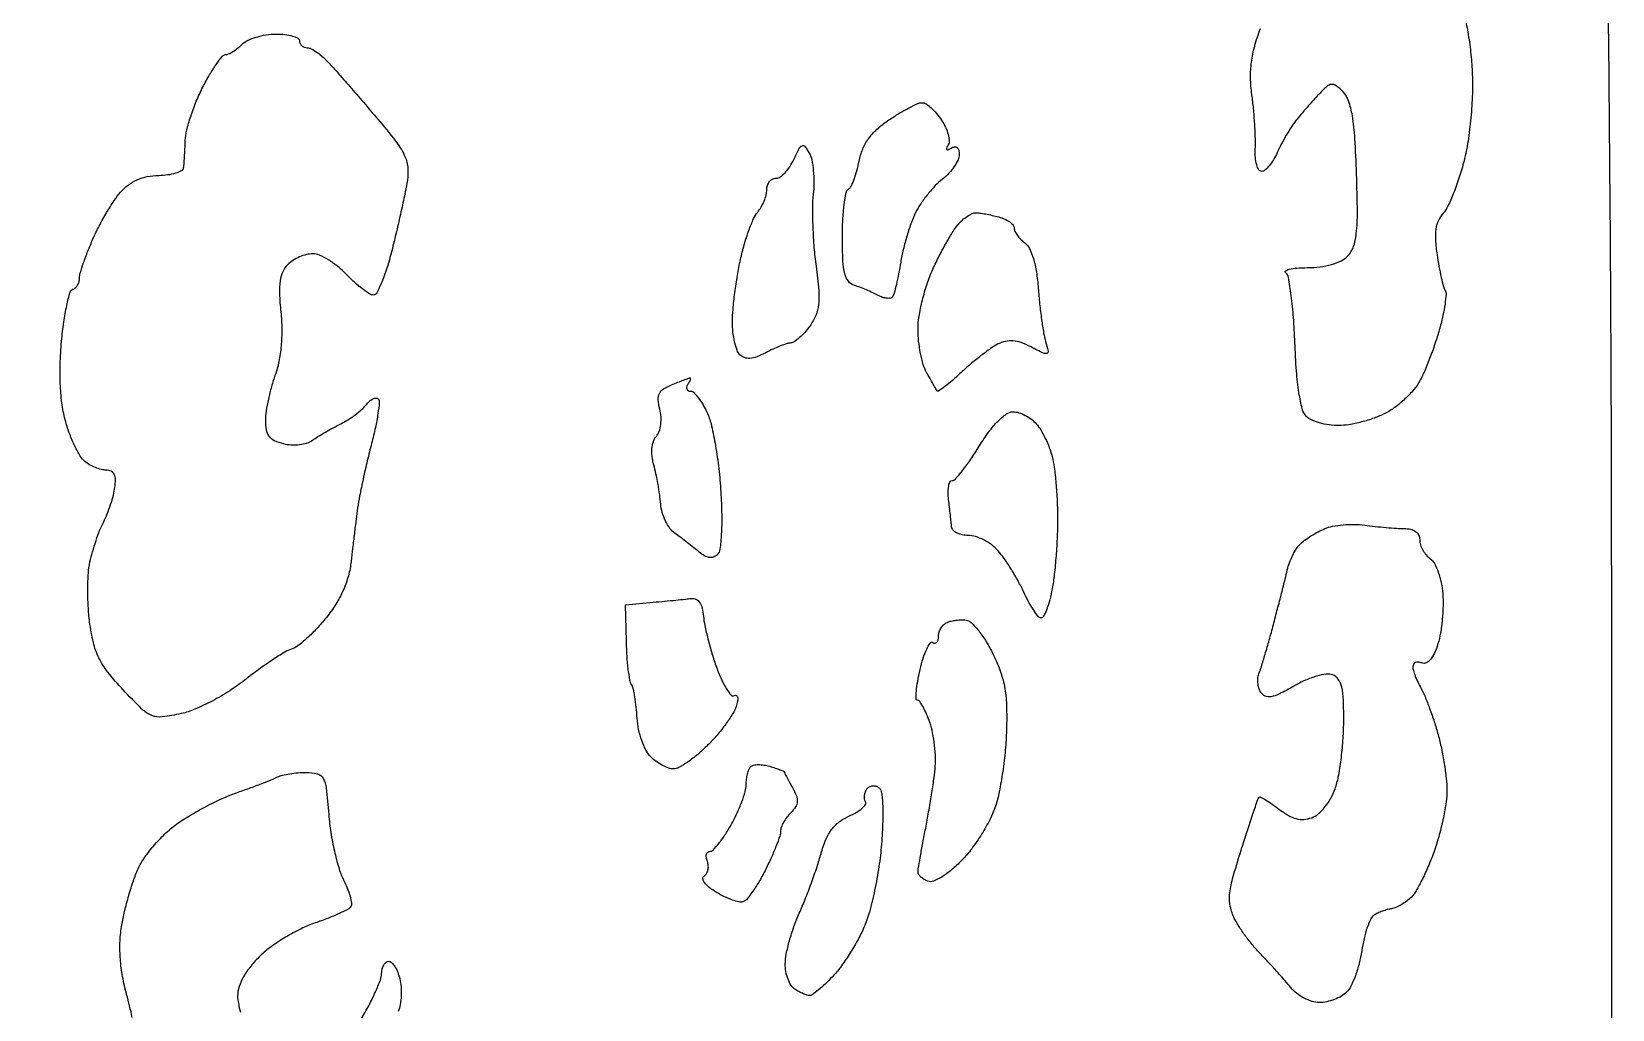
# Model space of a CAD drawing. Extents: x 0 to 102, y 0 to 135.
# Drawn here: x 82.06 to 101.52, y 43.06 to 55.1 of the extents above; entities that cross this region are included whole.
import ezdxf

# ---------------------------------------------------------------- set-up
doc = ezdxf.new("R2010")
doc.units = 0
doc.header["$MEASUREMENT"] = 0

msp = doc.modelspace()

# ---------------------------------------------------------------- linework, layer by layer
for points in [[(30.835569, 68.0607, 0.000004), (30.856286, 64.932268, 0.000002), (30.883525, 60.825814, 0.000002), (30.912326, 56.488502, 0.000002), (30.938318, 52.5789, -0.000116)], [(31.042661, 24.1956, 0.000001), (31.037549, 23.023692, 0.000001), (31.032419, 21.846099, 0.000001), (31.02793, 20.814404, 0.000005)], [(101.515939, 31.508518, 0.000188), (101.518614, 40.630678, 0.000242), (101.51392, 48.918531, 0.00168), (101.496038, 52.974702, 0.000597), (101.471966, 55.66107, 0.151355)], [(99.700971, 55.310012, -0.015186), (99.743844, 55.097846, -0.015121), (99.777961, 54.853578, -0.015423), (99.796977, 54.6093, -0.019596), (99.799053, 54.338307, -0.014918), (99.780846, 54.041965, -0.015136), (99.74581, 53.754941, -0.024256), (99.696734, 53.513139, -0.015679), (99.638216, 53.309708, -0.016832), (99.568282, 53.115172, -0.016598), (99.49733, 52.9528, -0.072729), (99.439201, 52.866051, 0.078157), (99.381601, 52.778052, 0.069515), (99.350855, 52.673015, 0.051995), (99.345182, 52.538205, 0.021559), (99.364311, 52.3566, 0.008271), (99.388485, 52.211064, 0.010304), (99.415955, 52.076756, 0.008736), (99.443162, 51.9655, 0.074204), (99.463397, 51.918354, -0.157877), (99.475249, 51.870009, -0.016202), (99.462738, 51.75148, -0.018937), (99.43728, 51.607864, -0.014026), (99.398733, 51.451267, -0.013374), (99.3469, 51.281395, -0.010092), (99.281256, 51.097626, -0.010222), (99.21251, 50.927348, -0.023154), (99.152034, 50.8023, -0.051214), (99.078322, 50.694345, -0.029137), (98.969333, 50.579603, -0.028818), (98.844835, 50.475751, -0.041919), (98.723275, 50.400581, -0.032237), (98.591284, 50.343907, -0.021985), (98.435091, 50.296075, -0.022212), (98.27971, 50.263155, -0.040998), (98.151107, 50.252531, -0.036004), (98.035227, 50.260832, -0.033972), (97.919406, 50.285688, -0.035819), (97.819971, 50.322089, -0.090966), (97.756925, 50.36559, -0.135576), (97.705464, 50.45633, -0.022875), (97.665335, 50.653649, -0.020223), (97.634298, 50.923629, -0.009461), (97.614918, 51.27504, 0.009632), (97.597736, 51.584646, 0.014167), (97.569714, 51.855656, 0.009398), (97.536184, 52.07727, 0.19445), (97.5015, 52.133455, -0.50222), (97.501351, 52.156957, -0.104012), (97.545594, 52.177732, -0.040486), (97.64028, 52.192119, -0.016551), (97.770407, 52.196905, 0.030762), (97.924447, 52.206957, 0.037869), (98.065488, 52.235896, 0.042515), (98.182611, 52.280391, 0.084542), (98.263337, 52.337622, 0.113576), (98.333812, 52.450229, 0.056084), (98.371008, 52.615797, 0.029594), (98.384096, 52.878583, 0.005833), (98.374144, 53.350787, 0.007129), (98.353543, 53.788803, 0.025496), (98.322154, 54.067307, 0.040242), (98.276388, 54.251403, 0.115839), (98.207528, 54.362529, 0.031377), (98.122131, 54.437832, 0.19051), (98.066599, 54.454006, 0.160279), (98.009453, 54.429105, 0.020689), (97.912414, 54.334978, 0.006577), (97.843027, 54.259913, 0.004187), (97.764175, 54.170834, 0.004205), (97.688277, 54.082136, 0.007791), (97.6284, 54.008664, 0.022979), (97.572337, 53.93051, 0.011425), (97.508246, 53.826784, 0.011315), (97.446607, 53.716067, 0.016305), (97.397564, 53.61525, -0.029746), (97.351238, 53.526184, -0.038373), (97.297996, 53.450941, -0.0424), (97.245752, 53.39784, -0.179073), (97.204564, 53.3826, -0.267328), (97.171182, 53.401821, -0.063262), (97.145193, 53.463367, -0.048577), (97.129382, 53.552205, -0.030694), (97.127519, 53.65755, 0.018544), (97.128397, 53.790643, 0.008014), (97.120155, 53.967735, 0.007918), (97.105363, 54.156084, 0.010402), (97.085572, 54.327398, -0.02931), (97.06949, 54.535267, -0.03689), (97.080127, 54.727992, -0.035226), (97.119723, 54.92402, -0.023352), (97.191181, 55.142262, -0.019245)], [(83.303516, 42.961266, 0.014504), (83.23389, 43.245889, -0.022573), (83.184042, 43.464908, -0.025675), (83.156724, 43.678327, -0.02697), (83.152208, 43.883195, -0.031627), (83.170661, 44.0766, -0.017633), (83.203773, 44.245483, -0.011344), (83.253453, 44.438784, -0.011403), (83.310744, 44.625944, -0.020956), (83.367137, 44.774968, -0.048929), (83.443732, 44.914693, -0.025722), (83.563813, 45.072436, -0.025315), (83.704757, 45.222908, -0.035152), (83.846327, 45.341472, -0.022441), (84.006489, 45.446872, -0.013491), (84.205088, 45.558008, -0.013499), (84.408954, 45.658052, -0.022869), (84.585267, 45.729186, 0.003384), (84.744894, 45.786464, 0.00381), (84.897525, 45.843724, 0.003493), (85.026637, 45.894324, 0.02057), (85.092983, 45.924082, -0.056685), (85.152204, 45.945667, -0.019356), (85.242014, 45.963645, -0.018958), (85.343528, 45.975983, -0.020761), (85.442648, 45.9801, -0.060017), (85.58315, 45.963174, -0.212769), (85.65325, 45.908874, -0.095775), (85.690237, 45.789926, -0.007603), (85.721793, 45.45982, 0.018911), (85.747759, 45.240639, 0.016199), (85.791228, 45.012312, 0.016501), (85.844334, 44.807346, 0.044083), (85.89952, 44.666995, -0.02026), (85.94859, 44.557768, -0.02717), (85.983489, 44.455002, -0.026572), (86.002581, 44.369595, -0.182065), (85.994443, 44.328043, -0.135657), (85.959286, 44.295451, -0.011707), (85.8483, 44.241225, -0.014754), (85.710321, 44.182635, -0.010913), (85.554567, 44.125741, 0.032042), (85.381591, 44.054141, 0.020759), (85.191266, 43.950651, 0.020876), (85.013046, 43.833559, 0.036703), (84.877865, 43.720526, 0.030456), (84.762125, 43.593801, 0.04036), (84.674144, 43.4648, 0.046144), (84.618313, 43.341655, 0.083552), (84.6, 43.232828, 0.046046), (84.608893, 43.136463, 0.029459), (84.63596, 43.027257, 0.029522)], [(86.118276, 42.9345, 0.013451), (86.214718, 43.107304, 0.015624), (86.296749, 43.276733, 0.014731), (86.35704, 43.423327, 0.084395), (86.373053, 43.50555, -0.05395), (86.380558, 43.562187, -0.072477), (86.399936, 43.61011, -0.090976), (86.427642, 43.642318, -0.171386), (86.459588, 43.6536, -0.200487), (86.495265, 43.638695, -0.053961), (86.534252, 43.589639, -0.045776), (86.570217, 43.519224, -0.033719), (86.597225, 43.435861, -0.04355), (86.612739, 43.339029, -0.030108), (86.614029, 43.228001, -0.030458), (86.602189, 43.120287, -0.053217), (86.577687, 43.034011, 0.071388)]]:
    msp.add_lwpolyline(points, format="xyb")
for points in [[(85.071343, 55.0746, -0.027599), (85.182482, 55.068461, -0.043384), (85.276196, 55.049749, -0.053677), (85.342017, 55.022612, -0.274741), (85.3614, 54.99, 0.112772), (85.368773, 54.957728, 0.100208), (85.389614, 54.930251, 0.094206), (85.420774, 54.911816, 0.086815), (85.457449, 54.9054, -0.126064), (85.505962, 54.892971, -0.029295), (85.577836, 54.847891, -0.028417), (85.656858, 54.784564, -0.024506), (85.732399, 54.709625, -0.00512), (85.82757, 54.603311, -0.001309), (85.979414, 54.429237, -0.001333), (86.15169, 54.22962, -0.001353), (86.322079, 54.03003, -0.010954), (86.544788, 53.755764, -0.051896), (86.651534, 53.584138, -0.085747), (86.693614, 53.438704, -0.066974), (86.689797, 53.274055, -0.011445), (86.663954, 53.131886, -0.003329), (86.61768, 52.9141, -0.003344), (86.562274, 52.669441, -0.003571), (86.504762, 52.43085, -0.013861), (86.443862, 52.211993, -0.02157), (86.378148, 52.027546, -0.017219), (86.314935, 51.885926, -0.286619), (86.273103, 51.8598, -0.14363), (86.224527, 51.874048, -0.020437), (86.138516, 51.934354, -0.021867), (86.040311, 52.016415, -0.017066), (85.940873, 52.1136, 0.032445), (85.835185, 52.210726, 0.032924), (85.718314, 52.292846, 0.034836), (85.607523, 52.35011, 0.102204), (85.523821, 52.3674, 0.062701), (85.447349, 52.357772, 0.039124), (85.361756, 52.328581, 0.038782), (85.280549, 52.285846, 0.055922), (85.217163, 52.235249, 0.090926), (85.15636, 52.14714, 0.06939), (85.123448, 52.034443, 0.046569), (85.115277, 51.878969, 0.015572), (85.131603, 51.651677, -0.023442), (85.143408, 51.440984, -0.024602), (85.135084, 51.233505, -0.026), (85.107661, 51.040701, -0.037319), (85.06201, 50.874378, 0.018247), (85.017249, 50.732688, 0.014363), (84.978865, 50.576359, 0.014598), (84.951591, 50.428873, 0.034412), (84.942113, 50.317462, 0.047434), (84.951374, 50.200071, 0.121018), (84.98551, 50.122465, 0.120824), (85.051756, 50.069433, 0.047203), (85.162994, 50.030054, 0.046815), (85.260573, 50.015073, 0.043315), (85.361865, 50.017889, 0.045871), (85.453756, 50.037095, 0.082373), (85.522544, 50.071356, -0.017192), (85.589126, 50.116139, -0.007585), (85.679985, 50.170918, -0.007497), (85.778148, 50.226134, -0.009998), (85.869, 50.273132, 0.025763), (85.95722, 50.322354, 0.020332), (86.047404, 50.384197, 0.020762), (86.126584, 50.448656, 0.046967), (86.179333, 50.505035, -0.042873), (86.220929, 50.550229, -0.067528), (86.264197, 50.58023, -0.094414), (86.302302, 50.591318, -0.223695), (86.329444, 50.581556, -0.223998), (86.344231, 50.540368, -0.012011), (86.327165, 50.39891, -0.0169), (86.296172, 50.226519, -0.011347), (86.249679, 50.031789, 0.005915), (86.196483, 49.819233, 0.004967), (86.145011, 49.592752, 0.005015), (86.102126, 49.384935, 0.01376), (86.077381, 49.2372, 0.002887), (86.058804, 49.097995, 0.001448), (86.036859, 48.921921, 0.001438), (86.015211, 48.739659, 0.002128), (85.997369, 48.579708, -0.040524), (85.963476, 48.401399, -0.036894), (85.900555, 48.224982, -0.035167), (85.808954, 48.051857, -0.030005), (85.68945, 47.883379, -0.01904), (85.574973, 47.751538, -0.020582), (85.453616, 47.632312, -0.020606), (85.341792, 47.539233, -0.086625), (85.264586, 47.499023, 0.059087), (85.179664, 47.460552, 0.010406), (85.03142, 47.366736, 0.011148), (84.861464, 47.248627, 0.009818), (84.689473, 47.11808, -0.025651), (84.502246, 46.985093, -0.019993), (84.286403, 46.859689, -0.020395), (84.075394, 46.758911, -0.045437), (83.90628, 46.703998, -0.025113), (83.672884, 46.663227, -0.12905), (83.543815, 46.68062, -0.096456), (83.421798, 46.761078, -0.01087), (83.188954, 46.999393, -0.020774), (83.002108, 47.216551, -0.052918), (82.891305, 47.392024, -0.056619), (82.824005, 47.579663, -0.026746), (82.778453, 47.83319, -0.017909), (82.761125, 48.028512, -0.014583), (82.756189, 48.238478, -0.014833), (82.763037, 48.432261, -0.03683), (82.782638, 48.572768, -0.017292), (82.813899, 48.696839, -0.011871), (82.857505, 48.835282, -0.01198), (82.905912, 48.966732, -0.023714), (82.951649, 49.068, 0.023768), (82.99516, 49.164367, 0.015384), (83.036643, 49.2795, 0.015471), (83.070299, 49.394755, 0.028087), (83.08951, 49.491, 0.037157), (83.096055, 49.589167, 0.114679), (83.080602, 49.653409, 0.16841), (83.042987, 49.690079, 0.10783), (82.982916, 49.703775, -0.060936), (82.921356, 49.711889, -0.033242), (82.848906, 49.735837, -0.032587), (82.777462, 49.770424, -0.044211), (82.718511, 49.811133, -0.084895), (82.66221, 49.876808, -0.022759), (82.596804, 49.998321, -0.02238), (82.534045, 50.145312, -0.021449), (82.483684, 50.299402, -0.033068), (82.44088, 50.503342, -0.02248), (82.418184, 50.739489, -0.020289), (82.415467, 51.003499, -0.015504), (82.433161, 51.291844, -0.012103), (82.460768, 51.527742, -0.018329), (82.497221, 51.731121, -0.013372), (82.536991, 51.893107, -0.248193), (82.571922, 51.9303, 0.106108), (82.603379, 51.949225, 0.069579), (82.630031, 51.982263, 0.065319), (82.648049, 52.023783, 0.069858), (82.6542, 52.067596, -0.072045), (82.663366, 52.130878, -0.01058), (82.702843, 52.25461, -0.011762), (82.756392, 52.399718, -0.009857), (82.819793, 52.551043, -0.016309), (82.895971, 52.70911, -0.012998), (82.987997, 52.874523, -0.013202), (83.081335, 53.023369, -0.031999), (83.159865, 53.126569, -0.052124), (83.255213, 53.215787, -0.057893), (83.363812, 53.279765, -0.055773), (83.487714, 53.318813, -0.043159), (83.628523, 53.334022, 0.026987), (83.742091, 53.34259, 0.039815), (83.839844, 53.363307, 0.045896), (83.911157, 53.391804, 0.243851), (83.934812, 53.4249, 0.016503), (83.940069, 53.472858, 0.003255), (83.946093, 53.559202, 0.003447), (83.951766, 53.659929, 0.003195), (83.956211, 53.7633, -0.051344), (83.973722, 53.888298, -0.018649), (84.023092, 54.06059, -0.018264), (84.091556, 54.246477, -0.020752), (84.170846, 54.41895, -0.013942), (84.255016, 54.572916, -0.020515), (84.338093, 54.702757, -0.016538), (84.41241, 54.801889, -0.22741), (84.451839, 54.8208, 0.109734), (84.489372, 54.829138, 0.030636), (84.542541, 54.858077, 0.029345), (84.600247, 54.899131, 0.027096), (84.654386, 54.9477, -0.085875), (84.72352, 54.996439, -0.036842), (84.829213, 55.037323, -0.035061), (84.950983, 55.065238, -0.038834)], [(93.027609, 54.2286, -0.146562), (93.074448, 54.214569, -0.037684), (93.137658, 54.16577, -0.035075), (93.204469, 54.09658, -0.029445), (93.265286, 54.01471, -0.036858), (93.314577, 53.925831, -0.043944), (93.346966, 53.835662, -0.049485), (93.359517, 53.75695, -0.154412), (93.346545, 53.705539, 0.031713), (93.326751, 53.668445, 0.327116), (93.330087, 53.65244, 0.301112), (93.346999, 53.649918, 0.029172), (93.385329, 53.670621, -0.105028), (93.424866, 53.684798, -0.209051), (93.456249, 53.67587, -0.161319), (93.476494, 53.643691, -0.060498), (93.483, 53.590118, -0.108497), (93.468629, 53.524673, -0.041346), (93.422387, 53.442953, -0.038507), (93.355611, 53.359453, -0.038203), (93.276657, 53.286942, 0.035932), (93.188612, 53.206815, 0.020892), (93.094462, 53.099216, 0.020812), (93.008691, 52.982912, 0.032782), (92.94618, 52.875801, 0.028866), (92.894287, 52.754761, 0.013688), (92.840892, 52.5936, 0.013516), (92.794088, 52.421498, 0.018624), (92.762065, 52.264536, -0.006498), (92.73643, 52.121226, -0.008395), (92.708991, 51.990436, -0.006611), (92.682832, 51.88204, -0.071021), (92.665619, 51.840382, -0.205911), (92.641036, 51.82242, -0.077053), (92.597529, 51.819323, -0.059833), (92.54288, 51.830529, -0.041831), (92.485028, 51.855357, 0.014245), (92.419107, 51.88806, 0.008748), (92.339748, 51.92298, 0.008768), (92.259951, 51.954806, 0.015457), (92.19285, 51.977869, -0.151843), (92.118512, 52.028893, -0.106241), (92.073438, 52.120745, -0.051206), (92.050601, 52.280279, -0.009967), (92.0448, 52.571252, -0.01278), (92.050249, 52.784408, -0.01863), (92.066834, 52.971586, -0.014405), (92.090248, 53.121985, -0.211568), (92.119809, 53.165173, 0.139941), (92.152251, 53.200763, 0.024268), (92.189126, 53.285017, 0.024731), (92.223651, 53.391128, 0.01992), (92.250447, 53.508056, -0.049903), (92.294237, 53.657427, -0.060335), (92.364929, 53.785179, -0.054795), (92.470088, 53.90141, -0.032273), (92.618076, 54.01659, -0.013349), (92.744682, 54.097767, -0.01644), (92.867077, 54.166322, -0.014928), (92.972294, 54.216868, -0.10488)], [(91.636987, 53.606258, -0.078273), (91.667559, 53.523529, -0.025555), (91.686628, 53.394433, -0.024755), (91.693437, 53.246669, -0.02554), (91.685461, 53.100502, 0.025521), (91.676049, 52.928153, 0.010592), (91.680169, 52.69489, 0.010447), (91.695136, 52.444642, 0.013275), (91.719891, 52.214558, -0.011484), (91.752658, 51.919936, -0.047857), (91.751257, 51.741495, -0.07376), (91.716985, 51.607688, -0.057753), (91.643285, 51.476966, -0.024314), (91.580269, 51.398619, -0.029472), (91.513637, 51.331922, -0.030385), (91.452345, 51.283741, -0.142933), (91.4103, 51.269737, 0.069692), (91.36396, 51.261461, 0.013856), (91.284512, 51.233036, 0.014418), (91.193161, 51.194398, 0.012981), (91.100887, 51.149262, -0.027492), (90.990472, 51.099167, -0.07332), (90.906362, 51.079954, -0.10609), (90.839656, 51.088891, -0.110653), (90.783637, 51.124403, -0.110715), (90.747953, 51.180709, -0.030322), (90.718353, 51.282225, -0.029091), (90.698005, 51.404488, -0.026694), (90.6912, 51.531866, -0.022527), (90.698067, 51.684213, -0.009659), (90.720312, 51.886718, -0.009534), (90.75235, 52.101916, -0.012408), (90.790304, 52.297496, -0.015847), (90.8365, 52.479799, -0.016877), (90.893313, 52.654969, -0.016691), (90.952091, 52.801808, -0.071477), (91.001804, 52.881661, 0.044579), (91.044834, 52.943168, 0.033337), (91.081184, 53.017522, 0.034079), (91.106123, 53.092798, 0.063032), (91.1142, 53.156611, -0.078661), (91.12275, 53.210622, -0.090659), (91.147488, 53.256467, -0.100779), (91.184302, 53.287117, -0.123977), (91.22752, 53.298, 0.153742), (91.278384, 53.314018, 0.050701), (91.338444, 53.365799, 0.044883), (91.397401, 53.440481, 0.037777), (91.446003, 53.528806, -0.010634), (91.51191, 53.665665, -0.180798), (91.54811, 53.698919, -0.342729), (91.583711, 53.68887, -0.031294)], [(93.686462, 52.873845, -0.032812), (93.734633, 52.870076, -0.009657), (93.807803, 52.858044, -0.009651), (93.889778, 52.84129, -0.010234), (93.96945, 52.821678, -0.039895), (94.0423, 52.795778, -0.051164), (94.103885, 52.760225, -0.060669), (94.146297, 52.720951, -0.177482), (94.1598, 52.68411, 0.112833), (94.168928, 52.644174, 0.043275), (94.198187, 52.59491, 0.040068), (94.240478, 52.544956, 0.039223), (94.290479, 52.501998, -0.124303), (94.347458, 52.433253, -0.039583), (94.395358, 52.308135, -0.033168), (94.432449, 52.142416, -0.020134), (94.455229, 51.942772, 0.008126), (94.472433, 51.751285, 0.007988), (94.495932, 51.559354, 0.007898), (94.52187, 51.391822, 0.02993), (94.545948, 51.288632, -0.01562), (94.577381, 51.169439, -0.374631), (94.562328, 51.141237, -0.206887), (94.520923, 51.143077, -0.00654), (94.366841, 51.220475, 0.031938), (94.244707, 51.274246, 0.068272), (94.144213, 51.296142, 0.079548), (94.05169, 51.288673, 0.058465), (93.955093, 51.252741, 0.035139), (93.869, 51.200764, 0.011671), (93.750404, 51.113062, 0.011554), (93.623109, 51.009449, 0.012893), (93.505417, 50.903681, -0.010455), (93.398853, 50.80697, -0.017912), (93.305544, 50.731478, -0.012578), (93.229007, 50.676923, -0.427025), (93.209317, 50.681183, -0.007798), (93.195437, 50.704605, -0.000738), (93.162421, 50.762551, -0.000944), (93.123286, 50.831777, -0.000743), (93.08115, 50.906902, -0.055249), (93.040493, 51.003257, -0.022963), (93.006464, 51.140539, -0.022382), (92.983163, 51.292345, -0.026893), (92.9754, 51.436574, -0.04063), (92.988346, 51.59563, -0.01994), (93.029199, 51.794804, -0.019638), (93.088401, 51.999569, -0.026951), (93.158545, 52.177972, -0.010699), (93.237914, 52.342324, -0.010417), (93.324923, 52.504617, -0.010369), (93.407259, 52.643959, -0.037753), (93.467757, 52.72695, -0.033335), (93.522834, 52.783521, -0.035185), (93.584004, 52.831171, -0.037605), (93.642218, 52.864215, -0.113881)], [(90.167443, 50.839238, -0.475956), (90.173206, 50.834518, -0.078884), (90.170547, 50.818174, -0.040333), (90.159556, 50.792126, -0.018413), (90.1413, 50.76, 0.077942), (90.127701, 50.727655, 0.155694), (90.129525, 50.700251, 0.185525), (90.146187, 50.682087, 0.11593), (90.174638, 50.6754, -0.19832), (90.215381, 50.658578, -0.034516), (90.271315, 50.594633, -0.032881), (90.330055, 50.505741, -0.024199), (90.383513, 50.40045, -0.0496), (90.43381, 50.249835, -0.013541), (90.482705, 50.003696, -0.013555), (90.523226, 49.720078, -0.013731), (90.548111, 49.435898, -0.010826), (90.558928, 49.153106, -0.01813), (90.554248, 48.915266, -0.01614), (90.537822, 48.729535, -0.167776), (90.504759, 48.661599, -0.111133), (90.458785, 48.632516, -0.122112), (90.406406, 48.627279, -0.094129), (90.347083, 48.647669, -0.044964), (90.280681, 48.693945, 0.006245), (90.215985, 48.746908, 0.003498), (90.136076, 48.809766, 0.003489), (90.054428, 48.872165, 0.005674), (89.984136, 48.923873, -0.079858), (89.922517, 48.985107, -0.043765), (89.867506, 49.076528, -0.042214), (89.826737, 49.181693, -0.052141), (89.807798, 49.285029, 0.015188), (89.795716, 49.397035, 0.009147), (89.774939, 49.529034, 0.009157), (89.749459, 49.659603, 0.0158), (89.722865, 49.767049, -0.038852), (89.701831, 49.872672, -0.052425), (89.700453, 49.970023, -0.060216), (89.718358, 50.053662, -0.090633), (89.754796, 50.118506, 0.092749), (89.789027, 50.180028, 0.049177), (89.808519, 50.265384, 0.04581), (89.811847, 50.361316, 0.047292), (89.797525, 50.455198, -0.040542), (89.778184, 50.571445, -0.134292), (89.792186, 50.647033, -0.140161), (89.842216, 50.703088, -0.045704), (89.941932, 50.754028, -0.002049), (90.02021, 50.785007, -0.002869), (90.090415, 50.811995, -0.001717), (90.149737, 50.834178, -0.03804)], [(94.145906, 50.4216, -0.07676), (94.215364, 50.410874, -0.042893), (94.294579, 50.37811, -0.041566), (94.370819, 50.330206, -0.052575), (94.431742, 50.27355, -0.044863), (94.485899, 50.198795, -0.021538), (94.542129, 50.094436, -0.021157), (94.591831, 49.979715, -0.028297), (94.626426, 49.8717, -0.031291), (94.65184, 49.740125, -0.010196), (94.673147, 49.543346, -0.010117), (94.687967, 49.323252, -0.011234), (94.693192, 49.1103, -0.01117), (94.688718, 48.88966, -0.008284), (94.674293, 48.64619, -0.008381), (94.653004, 48.416718, -0.018648), (94.627381, 48.24315, -0.017534), (94.596726, 48.105363, -0.027129), (94.559748, 47.989218, -0.025451), (94.52174, 47.902567, -0.283915), (94.49103, 47.8836, -0.225814), (94.456281, 47.900137, -0.022092), (94.399414, 47.976792, -0.024542), (94.337261, 48.079312, -0.016936), (94.276731, 48.20085, 0.018222), (94.208864, 48.336247, 0.013516), (94.12452, 48.480823, 0.013702), (94.03737, 48.613108, 0.029774), (93.961915, 48.70845, 0.050294), (93.882343, 48.781293, 0.040533), (93.78405, 48.842885, 0.04198), (93.682846, 48.885057, 0.077885), (93.595153, 48.8988, -0.051384), (93.519167, 48.90663, -0.067133), (93.453363, 48.929864, -0.08291), (93.407223, 48.96414, -0.170489), (93.388754, 49.00455, 0.003635), (93.38325, 49.060397, 0.001019), (93.373838, 49.147577, 0.001028), (93.362791, 49.246123, 0.001082), (93.351522, 49.34295, -0.029101), (93.346181, 49.432111, -0.047892), (93.353271, 49.507259, -0.063976), (93.370377, 49.559304, -0.289034), (93.396212, 49.5756, 0.217073), (93.435904, 49.593684, 0.012381), (93.523712, 49.699856, 0.017097), (93.623789, 49.836522, 0.011568), (93.728761, 49.9986, -0.020589), (93.8474, 50.174732, -0.036137), (93.961346, 50.308328, -0.044227), (94.064135, 50.395606, -0.15512)], [(98.4744, 49.025208, 0.006994), (98.601708, 49.009843, 0.005572), (98.739436, 48.996723, 0.005636), (98.867308, 48.987428, 0.014101), (98.96085, 48.984331, -0.057088), (99.040733, 48.974784, -0.100328), (99.100887, 48.946979, -0.122187), (99.13791, 48.902544, -0.113355), (99.1512, 48.844677, 0.078115), (99.160634, 48.784662, 0.048383), (99.189043, 48.719032, 0.047257), (99.230734, 48.658047, 0.061409), (99.280027, 48.611753, -0.112216), (99.331432, 48.552658, -0.036579), (99.378793, 48.446406, -0.034333), (99.415707, 48.316834, -0.032589), (99.435347, 48.181151, -0.026186), (99.439262, 48.031939, -0.017496), (99.428823, 47.861347, -0.017639), (99.407005, 47.696231, -0.032795), (99.375936, 47.56485, -0.03033), (99.33253, 47.448981, -0.069086), (99.283243, 47.369844, -0.110444), (99.231005, 47.32965, -0.203293), (99.178316, 47.32782, 0.069618), (99.135592, 47.337706, 0.117666), (99.099417, 47.332392, 0.15261), (99.075575, 47.312993, 0.147277), (99.0666, 47.283183, 0.072074), (99.073216, 47.237527, 0.018782), (99.096974, 47.1671, 0.018693), (99.130422, 47.088055, 0.018121), (99.170001, 47.010888, -0.029521), (99.216834, 46.914214, -0.010002), (99.273685, 46.768551, -0.009907), (99.330225, 46.604705, -0.011226), (99.377767, 46.4454, -0.015964), (99.418016, 46.277766, -0.01152), (99.452572, 46.088597, -0.011655), (99.477105, 45.907065, -0.024642), (99.485866, 45.765352, -0.038435), (99.476461, 45.619412, -0.01549), (99.442223, 45.42252, -0.01522), (99.392099, 45.21185, -0.018647), (99.332049, 45.018623, -0.014634), (99.262475, 44.838103, -0.015546), (99.183744, 44.665624, -0.015305), (99.107056, 44.521822, -0.066315), (99.048422, 44.445165, -0.034586), (98.991472, 44.395592, -0.028668), (98.924654, 44.350874, -0.029605), (98.858393, 44.316943, -0.066103), (98.804124, 44.301216, 0.030487), (98.75187, 44.290024, 0.019215), (98.692432, 44.270958, 0.01928), (98.635213, 44.247615, 0.033253), (98.589912, 44.223311, 0.144956), (98.549226, 44.177296, 0.02546), (98.505349, 44.069075, 0.025742), (98.465725, 43.932721, 0.020624), (98.43683, 43.782551, -0.025027), (98.405561, 43.627414, -0.024983), (98.358933, 43.476087, -0.025773), (98.304946, 43.348531, -0.083564), (98.251825, 43.273911, -0.065979), (98.18784, 43.224901, -0.039101), (98.100892, 43.183574, -0.038457), (98.005991, 43.155392, -0.052996), (97.917629, 43.146, -0.074451), (97.827873, 43.159439, -0.045674), (97.728694, 43.200039, -0.04474), (97.635675, 43.259562, -0.059373), (97.564122, 43.329961, 0.009922), (97.492491, 43.415915, 0.004711), (97.397019, 43.523889, 0.004667), (97.295033, 43.63496, 0.006596), (97.201998, 43.731811, -0.021244), (97.111356, 43.831879, -0.014469), (97.016636, 43.952772, -0.014602), (96.931891, 44.074942, -0.028263), (96.872755, 44.178047, -0.061866), (96.819962, 44.32698, -0.078169), (96.811055, 44.472659, -0.044584), (96.847622, 44.669065, -0.008127), (96.953334, 45.024047, -0.00198), (97.029783, 45.262996, -0.003037), (97.09808, 45.46931, -0.001038), (97.158471, 45.646879, -0.083823), (97.172371, 45.672495, -0.355642), (97.191745, 45.676888, -0.017023), (97.254429, 45.643096, -0.02147), (97.331245, 45.593706, -0.013045), (97.417847, 45.529169, 0.034206), (97.531002, 45.452066, 0.068357), (97.630824, 45.410655, 0.081455), (97.725953, 45.401668, 0.070454), (97.824153, 45.4225, 0.092567), (97.902588, 45.468912, 0.043427), (97.984542, 45.554267, 0.04088), (98.057664, 45.661943, 0.044267), (98.110075, 45.777325, 0.038364), (98.149285, 45.924006, 0.014018), (98.182791, 46.136384, 0.013803), (98.206589, 46.371578, 0.016064), (98.215825, 46.596105, 0.010988), (98.212257, 46.870789, 0.048621), (98.19098, 47.030881, 0.093316), (98.148581, 47.127014, 0.151879), (98.079125, 47.181799, 0.126384), (98.001434, 47.190771, 0.03657), (97.882391, 47.165451, 0.033367), (97.744446, 47.115193, 0.026539), (97.603059, 47.043522, -0.013229), (97.42464, 46.947028, -0.070111), (97.319804, 46.911198, -0.151838), (97.249594, 46.919098, -0.148588), (97.195522, 46.965428, -0.071318), (97.171466, 47.018589, -0.049427), (97.159391, 47.083551, -0.049328), (97.16029, 47.149795, -0.069938), (97.174954, 47.2068, 0.02248), (97.202261, 47.28243, 0.003583), (97.247942, 47.433105, 0.003962), (97.299116, 47.611552, 0.003461), (97.349873, 47.799, 0.001064), (97.400405, 47.992545, 0.001016), (97.450904, 48.18931, 0.001006), (97.494798, 48.363255, 0.003634), (97.521729, 48.474314, -0.031995), (97.54853, 48.56264, -0.025212), (97.588286, 48.654366, -0.025839), (97.634104, 48.736073, -0.055725), (97.679058, 48.792343, -0.038644), (97.734259, 48.839613, -0.017696), (97.812804, 48.892833, -0.017403), (97.89988, 48.943307, -0.022966), (97.982686, 48.982756, -0.053442), (98.078649, 49.01159, -0.024752), (98.207818, 49.029215, -0.024182), (98.346695, 49.034463, -0.030887)], [(90.186298, 48.12262, -0.141814), (90.242959, 48.112999, -0.13175), (90.287624, 48.074458, -0.090337), (90.318414, 48.004891, -0.039354), (90.334353, 47.90475, 0.031529), (90.351012, 47.788384, 0.01104), (90.389111, 47.62368, 0.010912), (90.439115, 47.443857, 0.01254), (90.494847, 47.274616, 0.020203), (90.554954, 47.125686, 0.034928), (90.618227, 47.008148, 0.041542), (90.676223, 46.931332, 0.363511), (90.715406, 46.92566, -0.244055), (90.740295, 46.927526, -0.260531), (90.75513, 46.908298, -0.087471), (90.753837, 46.860584, -0.026441), (90.735523, 46.790174, -0.063016), (90.693809, 46.699981, -0.018866), (90.608536, 46.574474, -0.01859), (90.501258, 46.439535, -0.019135), (90.385239, 46.314279, -0.020096), (90.264133, 46.202536, -0.024288), (90.141612, 46.10814, -0.023997), (90.032841, 46.03996, -0.128684), (89.965743, 46.0224, -0.086366), (89.906154, 46.03277, -0.036063), (89.831329, 46.06589, -0.034312), (89.754475, 46.113794, -0.037607), (89.68737, 46.17045, -0.078325), (89.627605, 46.251037, -0.035581), (89.57506, 46.371715, -0.033826), (89.536273, 46.510834, -0.037138), (89.518123, 46.649629, 0.012703), (89.507316, 46.782432, 0.014883), (89.490136, 46.907641, 0.013882), (89.469659, 47.011925, 0.083172), (89.448816, 47.062977, -0.098687), (89.428291, 47.118035, -0.010663), (89.409415, 47.253181, -0.01276), (89.394335, 47.416753, -0.009957), (89.38604, 47.595025), (89.374077, 48.044854), (89.715389, 48.076347, 0.000733), (89.855564, 48.089488, 0.000752), (89.994509, 48.10293, 0.000727), (90.115034, 48.11495, 0.003175)], [(93.5676, 47.856745, -0.163744), (93.628618, 47.827591, -0.029983), (93.714159, 47.734006, -0.029414), (93.804814, 47.607494, -0.023012), (93.888323, 47.4606, -0.029279), (93.983881, 47.242163, -0.042922), (94.039399, 47.040024, -0.0371), (94.064295, 46.810587, -0.015931), (94.064931, 46.502334, -0.015958), (94.049631, 46.254719, -0.012612), (94.017809, 45.988225, -0.012804), (93.975654, 45.742168, -0.030699), (93.928692, 45.563228, -0.038296), (93.861873, 45.402772, -0.021427), (93.757863, 45.218557, -0.021273), (93.636102, 45.040344, -0.032241), (93.514284, 44.897576, -0.023978), (93.3878, 44.779267, -0.037819), (93.267637, 44.691937, -0.044435), (93.16483, 44.640481, -0.187566), (93.09715, 44.640183, -0.042726), (93.050566, 44.662789, -0.050239), (93.011164, 44.691979, -0.057615), (92.984065, 44.72302, -0.151799), (92.9754, 44.750904, -0.04067), (92.978923, 44.794148, -0.00218), (93.001811, 44.929966, -0.003401), (93.030869, 45.091382, -0.002472), (93.065311, 45.270603, 0.004997), (93.10198, 45.466758, 0.003961), (93.137805, 45.679418, 0.004005), (93.167893, 45.877216, 0.009977), (93.185841, 46.0224, 0.033335), (93.190697, 46.155758, 0.020605), (93.179494, 46.312287, 0.020636), (93.155536, 46.466707, 0.034569), (93.121235, 46.59345, 0.016983), (93.080693, 46.698797, 0.025293), (93.037571, 46.787633, 0.022865), (92.996951, 46.854154, 0.249191), (92.970141, 46.8684, -0.414466), (92.952262, 46.886295, -0.019939), (92.95605, 46.979249, -0.022858), (92.971517, 47.10104, -0.013235), (93.000625, 47.245757, -0.019315), (93.038836, 47.387352, -0.03477), (93.0825, 47.499355, -0.043435), (93.125132, 47.572443, -0.396374), (93.158088, 47.579164, 0.163834), (93.185032, 47.572889, 0.190679), (93.208311, 47.584797, 0.123562), (93.224055, 47.615391, 0.057408), (93.2292, 47.660057, -0.076971), (93.237096, 47.711045, -0.063389), (93.260264, 47.761048, -0.064835), (93.294515, 47.802549, -0.090219), (93.33495, 47.828545, -0.043307), (93.384614, 47.844172, -0.024424), (93.446913, 47.854832, -0.024221), (93.511294, 47.859488, -0.036233)], [(91.150381, 46.055121, -0.005195), (91.217594, 46.033752, -0.008429), (91.2742, 46.014041, -0.002947), (91.321944, 45.996189, -0.311276), (91.3257, 45.99074, 0.120946), (91.32759, 45.983042, 0.00103), (91.356211, 45.928533, 0.003551), (91.389756, 45.866046, 0.002272), (91.429568, 45.793911, -0.033231), (91.477808, 45.692085, -0.111418), (91.489068, 45.61958, -0.128786), (91.467492, 45.55534, -0.051349), (91.408418, 45.482704, 0.036583), (91.360577, 45.427298, 0.034196), (91.320124, 45.364293, 0.036035), (91.292114, 45.303277, 0.089821), (91.2834, 45.255159, -0.081989), (91.273525, 45.195341, -0.011124), (91.229891, 45.075608, -0.012567), (91.170989, 44.935059, -0.010301), (91.101241, 44.787895, -0.015383), (91.0247, 44.645749, -0.019789), (90.945334, 44.520357, -0.017966), (90.872467, 44.422446, -0.137183), (90.826291, 44.389312, -0.139045), (90.775182, 44.385552, -0.031387), (90.69029, 44.408648, -0.030201), (90.592257, 44.448805, -0.025307), (90.49361, 44.502666, -0.029703), (90.405507, 44.564211, -0.064239), (90.347871, 44.623252, -0.119017), (90.327044, 44.671419, -0.306169), (90.341865, 44.704342, 0.117549), (90.371928, 44.734538, 0.081762), (90.390119, 44.779297, 0.074895), (90.393951, 44.83146, 0.072687), (90.382354, 44.883009, -0.054295), (90.369807, 44.93057, -0.097717), (90.37163, 44.970719, -0.145726), (90.387042, 44.997046, -0.190189), (90.41277, 45.0072, 0.205522), (90.453027, 45.024477, 0.021393), (90.522188, 45.103776, 0.02378), (90.599155, 45.210031, 0.016827), (90.675622, 45.335969, 0.019151), (90.746349, 45.473926, 0.019295), (90.806121, 45.616551, 0.019518), (90.84842, 45.744519, 0.070166), (90.8604, 45.829469, -0.031388), (90.864627, 45.896737, -0.031797), (90.877241, 45.962651, -0.033523), (90.895654, 46.018276, -0.100006), (90.917731, 46.051531, -0.146722), (90.95183, 46.069896, -0.046844), (91.00972, 46.076234, -0.04212), (91.07906, 46.071459, -0.036137)], [(92.485247, 45.800117, -0.21705), (92.522875, 45.743888, -0.026274), (92.539589, 45.592207, -0.023508), (92.541758, 45.379645, -0.010039), (92.52559, 45.095723, -0.017955), (92.494324, 44.819883, -0.014634), (92.441682, 44.52734, -0.014885), (92.377246, 44.260649, -0.037001), (92.310177, 44.071535, -0.022336), (92.230604, 43.9107, -0.015927), (92.127971, 43.737902, -0.016126), (92.019318, 43.579103, -0.032773), (91.922165, 43.46325, -0.01277), (91.832521, 43.37423, -0.017606), (91.747312, 43.299321, -0.014323), (91.6739, 43.242662, -0.164008), (91.639526, 43.231895, -0.075678), (91.608602, 43.237288, -0.020377), (91.561927, 43.255095, -0.020152), (91.50994, 43.27992, -0.019629), (91.45965, 43.309053, -0.113067), (91.413789, 43.35529, -0.049595), (91.375499, 43.433157, -0.045626), (91.349711, 43.527538, -0.045661), (91.341477, 43.625007, -0.048217), (91.35375, 43.743343, -0.017865), (91.392865, 43.906403, -0.01751), (91.44851, 44.082433, -0.020195), (91.514059, 44.2458, 0.010943), (91.58656, 44.417247, 0.007099), (91.66319, 44.618395, 0.007138), (91.732457, 44.817038, 0.013431), (91.781747, 44.979608, -0.03079), (91.840912, 45.152858, -0.062057), (91.911842, 45.278305, -0.07198), (92.003485, 45.370524, -0.057087), (92.124764, 45.441709, 0.027352), (92.216167, 45.488301, 0.045587), (92.286566, 45.538263, 0.060325), (92.32868, 45.584204, 0.302512), (92.329806, 45.617351, -0.099014), (92.317958, 45.649195, -0.0593), (92.316324, 45.689678, -0.056071), (92.324496, 45.73214, -0.062935), (92.341753, 45.76998, -0.104227), (92.368943, 45.798514, -0.099022), (92.405824, 45.8143, -0.096641), (92.44671, 45.814885, -0.094081)]]:
    msp.add_lwpolyline(points, format="xyb", close=True)

doc.saveas('drawing.dxf')
